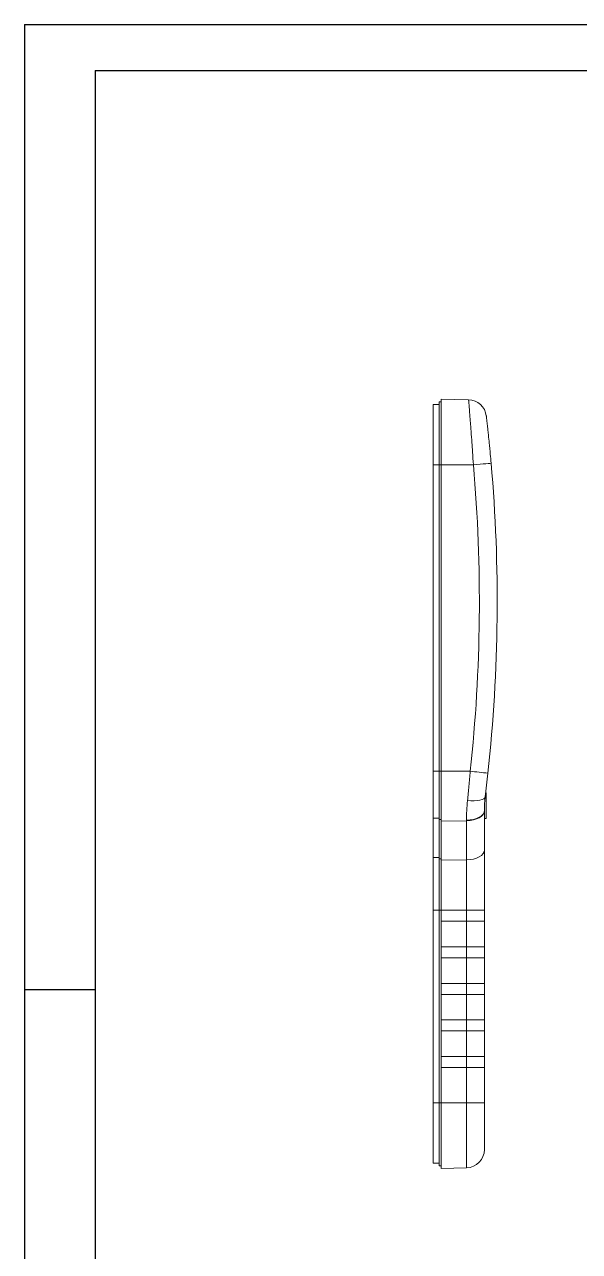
# Model space of a CAD drawing. Header units: inches. Extents: x 2685 to 4830, y 1126 to 1652.
# Drawn here: x 2685.1 to 2836.6, y 1317.7 to 1652.4 of the extents above; entities that cross this region are included whole.
import ezdxf

# ---------------------------------------------------------------- set-up
doc = ezdxf.new("R2010")
doc.units = ezdxf.units.IN
doc.header["$LTSCALE"] = 0.5

msp = doc.modelspace()

# ---------------------------------------------------------------- linework, layer by layer
for p, q in [((2685.145, 1652.384), (3430.088, 1652.384)), ((2685.145, 1652.384), (2685.145, 1125.657)), ((2704.421, 1639.843), (3417.547, 1639.843)), ((2704.421, 1639.843), (2704.421, 1138.198)), ((2704.421, 1389.02), (2685.145, 1389.02)), ((2685.145, 1369.512), (2685.145, 1125.657))]:
    msp.add_line(p, q)
at = {"color": 7, "linetype": 'Continuous', "lineweight": 15}
for p, q in [((2798.837, 1550.22), (2806.33, 1550.023)), ((2798.837, 1532.277), (2798.837, 1550.22)), ((2798.337, 1548.777), (2796.637, 1548.777)), ((2796.637, 1532.277), (2796.637, 1548.777)), ((2798.837, 1549.483), (2798.337, 1549.483)), ((2798.337, 1532.277), (2798.337, 1549.483)), ((2798.337, 1532.277), (2796.637, 1532.277)), ((2796.637, 1448.683), (2796.637, 1532.277)), ((2798.837, 1532.277), (2798.337, 1532.277)), ((2798.337, 1448.683), (2798.337, 1532.277)), ((2798.837, 1532.277), (2807.637, 1532.277)), ((2798.837, 1448.683), (2798.837, 1532.277)), ((2798.337, 1448.683), (2796.637, 1448.683)), ((2796.637, 1435.884), (2796.637, 1448.683)), ((2798.837, 1448.683), (2798.337, 1448.683)), ((2798.337, 1435.499), (2798.337, 1448.683)), ((2798.837, 1448.683), (2798.837, 1435.098)), ((2798.837, 1448.683), (2806.769, 1448.683)), ((2811.137, 1442.777), (2810.988, 1442.777)), ((2811.137, 1442.777), (2811.137, 1435.777)), ((2798.337, 1435.884), (2796.637, 1435.884)), ((2796.637, 1425.207), (2796.637, 1435.884)), ((2810.637, 1438.034), (2810.637, 1437.919)), ((2810.637, 1437.919), (2810.637, 1427.242)), ((2798.837, 1435.499), (2798.337, 1435.499)), ((2798.337, 1424.823), (2798.337, 1435.499)), ((2805.768, 1435.197), (2798.837, 1435.098)), ((2798.837, 1424.421), (2798.837, 1435.098)), ((2805.768, 1435.197), (2805.768, 1435.34)), ((2805.768, 1424.52), (2805.768, 1435.197)), ((2810.637, 1435.777), (2811.137, 1435.777)), ((2810.637, 1427.242), (2810.637, 1410.835)), ((2798.337, 1425.207), (2796.637, 1425.207)), ((2796.637, 1410.774), (2796.637, 1425.207)), ((2798.837, 1424.823), (2798.337, 1424.823)), ((2798.337, 1410.774), (2798.337, 1424.823)), ((2798.837, 1424.421), (2805.768, 1424.52)), ((2798.837, 1410.835), (2798.837, 1424.421)), ((2805.768, 1410.835), (2805.768, 1424.52)), ((2798.337, 1410.774), (2796.637, 1410.774)), ((2796.637, 1358.277), (2796.637, 1410.774)), ((2798.837, 1410.774), (2798.337, 1410.774)), ((2798.337, 1358.277), (2798.337, 1410.774)), ((2798.85, 1410.835), (2798.837, 1410.835)), ((2798.837, 1410.835), (2798.837, 1410.774)), ((2798.837, 1407.835), (2798.837, 1410.774)), ((2798.85, 1410.835), (2798.85, 1407.835)), ((2805.781, 1410.835), (2798.85, 1410.835)), ((2805.781, 1410.835), (2805.781, 1407.835)), ((2810.669, 1410.835), (2805.781, 1410.835)), ((2810.669, 1407.835), (2810.669, 1410.835)), ((2798.85, 1407.835), (2798.837, 1407.835)), ((2798.837, 1400.835), (2798.837, 1407.835)), ((2805.781, 1407.835), (2798.85, 1407.835)), ((2805.768, 1400.835), (2805.768, 1407.835)), ((2810.669, 1407.835), (2805.781, 1407.835)), ((2810.637, 1407.835), (2810.637, 1400.835)), ((2798.85, 1400.835), (2798.837, 1400.835)), ((2798.837, 1400.835), (2798.837, 1397.835)), ((2798.85, 1400.835), (2798.85, 1397.835)), ((2805.781, 1400.835), (2798.85, 1400.835)), ((2805.781, 1400.835), (2805.781, 1397.835)), ((2810.669, 1400.835), (2805.781, 1400.835)), ((2810.669, 1397.835), (2810.669, 1400.835)), ((2798.85, 1397.835), (2798.837, 1397.835)), ((2798.837, 1390.835), (2798.837, 1397.835)), ((2805.781, 1397.835), (2798.85, 1397.835)), ((2805.768, 1390.835), (2805.768, 1397.835)), ((2810.669, 1397.835), (2805.781, 1397.835)), ((2810.637, 1397.835), (2810.637, 1390.835)), ((2798.85, 1390.835), (2798.837, 1390.835)), ((2798.837, 1390.835), (2798.837, 1387.835)), ((2798.85, 1390.835), (2798.85, 1387.835)), ((2805.781, 1390.835), (2798.85, 1390.835)), ((2805.781, 1390.835), (2805.781, 1387.835)), ((2810.669, 1390.835), (2805.781, 1390.835)), ((2810.669, 1387.835), (2810.669, 1390.835)), ((2798.85, 1387.835), (2798.837, 1387.835)), ((2798.837, 1380.835), (2798.837, 1387.835)), ((2805.781, 1387.835), (2798.85, 1387.835)), ((2805.768, 1380.835), (2805.768, 1387.835)), ((2810.669, 1387.835), (2805.781, 1387.835)), ((2810.637, 1387.835), (2810.637, 1380.835)), ((2798.85, 1380.835), (2798.837, 1380.835)), ((2798.837, 1380.835), (2798.837, 1377.835)), ((2798.85, 1380.835), (2798.85, 1377.835)), ((2805.781, 1380.835), (2798.85, 1380.835)), ((2805.781, 1380.835), (2805.781, 1377.835)), ((2810.669, 1380.835), (2805.781, 1380.835)), ((2810.669, 1377.835), (2810.669, 1380.835)), ((2798.85, 1377.835), (2798.837, 1377.835)), ((2798.837, 1370.835), (2798.837, 1377.835)), ((2805.781, 1377.835), (2798.85, 1377.835)), ((2805.768, 1370.835), (2805.768, 1377.835)), ((2810.669, 1377.835), (2805.781, 1377.835)), ((2810.637, 1377.835), (2810.637, 1370.835)), ((2798.85, 1370.835), (2798.837, 1370.835)), ((2798.837, 1370.835), (2798.837, 1367.835)), ((2798.85, 1370.835), (2798.85, 1367.835)), ((2805.781, 1370.835), (2798.85, 1370.835)), ((2805.781, 1370.835), (2805.781, 1367.835)), ((2810.669, 1370.835), (2805.781, 1370.835)), ((2810.669, 1367.835), (2810.669, 1370.835)), ((2798.85, 1367.835), (2798.837, 1367.835)), ((2798.837, 1358.277), (2798.837, 1367.835)), ((2805.781, 1367.835), (2798.85, 1367.835)), ((2805.768, 1358.277), (2805.768, 1367.835)), ((2810.669, 1367.835), (2805.781, 1367.835)), ((2810.637, 1367.835), (2810.637, 1358.277)), ((2798.337, 1358.277), (2796.637, 1358.277)), ((2796.637, 1341.777), (2796.637, 1358.277)), ((2798.837, 1358.277), (2798.337, 1358.277)), ((2798.337, 1341.072), (2798.337, 1358.277)), ((2798.837, 1358.277), (2805.768, 1358.277)), ((2798.837, 1340.335), (2798.837, 1358.277)), ((2805.768, 1340.516), (2805.768, 1358.277)), ((2810.637, 1358.277), (2805.768, 1358.277)), ((2810.637, 1358.277), (2810.637, 1345.515)), ((2798.337, 1341.777), (2796.637, 1341.777)), ((2798.837, 1341.072), (2798.337, 1341.072)), ((2798.837, 1340.335), (2805.768, 1340.516))]:
    msp.add_line(p, q, dxfattribs=at)
at = {"color": 7, "linetype": 'Continuous', "lineweight": 15, "flags": 128}
for points in [[(2807.637, 1532.277), (2808.59, 1532.361), (2809.503, 1532.441), (2810.341, 1532.516), (2811.075, 1532.581), (2811.675, 1532.636), (2812.121, 1532.677), (2812.395, 1532.703), (2812.487, 1532.713)], [(2806.032, 1440.716), (2806.958, 1440.65), (2807.847, 1440.642), (2808.668, 1440.694), (2809.39, 1440.803), (2809.99, 1440.966), (2810.445, 1441.177), (2810.739, 1441.429), (2810.863, 1441.712)], [(2810.637, 1438.034), (2810.544, 1437.517), (2810.269, 1437.019), (2809.821, 1436.559), (2809.219, 1436.154), (2808.483, 1435.818), (2807.641, 1435.565), (2806.725, 1435.404), (2805.768, 1435.34)], [(2810.637, 1437.919), (2810.544, 1437.397), (2810.269, 1436.893), (2809.821, 1436.428), (2809.219, 1436.019), (2808.483, 1435.68), (2807.641, 1435.424), (2806.725, 1435.261), (2805.768, 1435.197)], [(2810.637, 1427.242), (2810.544, 1426.72), (2810.269, 1426.217), (2809.821, 1425.752), (2809.219, 1425.342), (2808.483, 1425.003), (2807.641, 1424.747), (2806.725, 1424.584), (2805.768, 1424.52)]]:
    msp.add_lwpolyline(points, dxfattribs=at)
at = {"color": 7, "linetype": 'Continuous', "lineweight": 15}
for centre, radius, start, end in [((2806.199, 1545.025), 5, 6.71012, 88.5), ((2380.375, 1494.911), 428.893, 353.81237, 4.99814), ((2380.244, 1494.911), 433.893, 353.81237, 4.99814), ((2761.887, 1023.599), 427.446, 83.32001, 83.97279), ((2805.637, 1345.515), 5, 271.5, 0)]:
    msp.add_arc(centre, radius, start, end, dxfattribs=at)
for points, knots in [([(2807.637, 1532.277), (2807.564, 1533.447), (2807.489, 1534.598), (2807.375, 1536.296), (2807.337, 1536.857), (2807.26, 1537.97), (2807.221, 1538.523), (2807.107, 1540.133), (2807.032, 1541.151), (2806.924, 1542.597), (2806.889, 1543.066), (2806.819, 1543.971), (2806.786, 1544.402), (2806.69, 1545.631), (2806.631, 1546.366), (2806.553, 1547.34), (2806.528, 1547.643), (2806.483, 1548.192), (2806.442, 1548.689), (2806.409, 1549.081), (2806.381, 1549.42), (2806.369, 1549.563), (2806.34, 1549.908), (2806.33, 1550.023), (2806.33, 1550.023)], [0, 0, 0, 0, 0.125, 0.125, 0.1875, 0.1875, 0.25, 0.25, 0.375, 0.375, 0.4375, 0.4375, 0.5, 0.5, 0.625, 0.625, 0.6875, 0.6875, 0.75, 0.8125, 0.8125, 0.875, 0.875, 1, 1, 1, 1]), ([(2811.165, 1545.609), (2811.165, 1545.609), (2811.175, 1545.524), (2811.205, 1545.27), (2811.217, 1545.165), (2811.246, 1544.915), (2811.279, 1544.627), (2811.321, 1544.263), (2811.367, 1543.86), (2811.392, 1543.637), (2811.473, 1542.924), (2811.532, 1542.387), (2811.63, 1541.491), (2811.663, 1541.178), (2811.733, 1540.519), (2811.769, 1540.178), (2811.879, 1539.129), (2811.954, 1538.391), (2812.069, 1537.225), (2812.108, 1536.825), (2812.185, 1536.02), (2812.224, 1535.615), (2812.338, 1534.388), (2812.413, 1533.557), (2812.487, 1532.713)], [0, 0, 0, 0, 0.125, 0.125, 0.1875, 0.1875, 0.25, 0.3125, 0.3125, 0.375, 0.375, 0.5, 0.5, 0.5625, 0.5625, 0.625, 0.625, 0.75, 0.75, 0.8125, 0.8125, 0.875, 0.875, 1, 1, 1, 1]), ([(2806.032, 1440.716), (2806.159, 1442.008), (2806.285, 1443.318), (2806.531, 1445.973), (2806.651, 1447.319), (2806.769, 1448.683)], [0, 0, 0, 0, 0.5, 0.5, 1, 1, 1, 1]), ([(2811.609, 1448.144), (2811.49, 1447.043), (2811.368, 1445.957), (2811.119, 1443.813), (2810.992, 1442.755), (2810.863, 1441.712)], [0, 0, 0, 0, 0.5, 0.5, 1, 1, 1, 1])]:
    msp.add_open_spline(points, degree=3, knots=knots, dxfattribs=at)
for points in [[(2805.768, 1435.34), (2805.768, 1437.03), (2805.845, 1438.823), (2806.032, 1440.716)], [(2810.863, 1441.712), (2810.701, 1440.397), (2810.637, 1439.172), (2810.637, 1438.034)]]:
    msp.add_open_spline(points, degree=3, dxfattribs=at)

doc.saveas('drawing.dxf')
